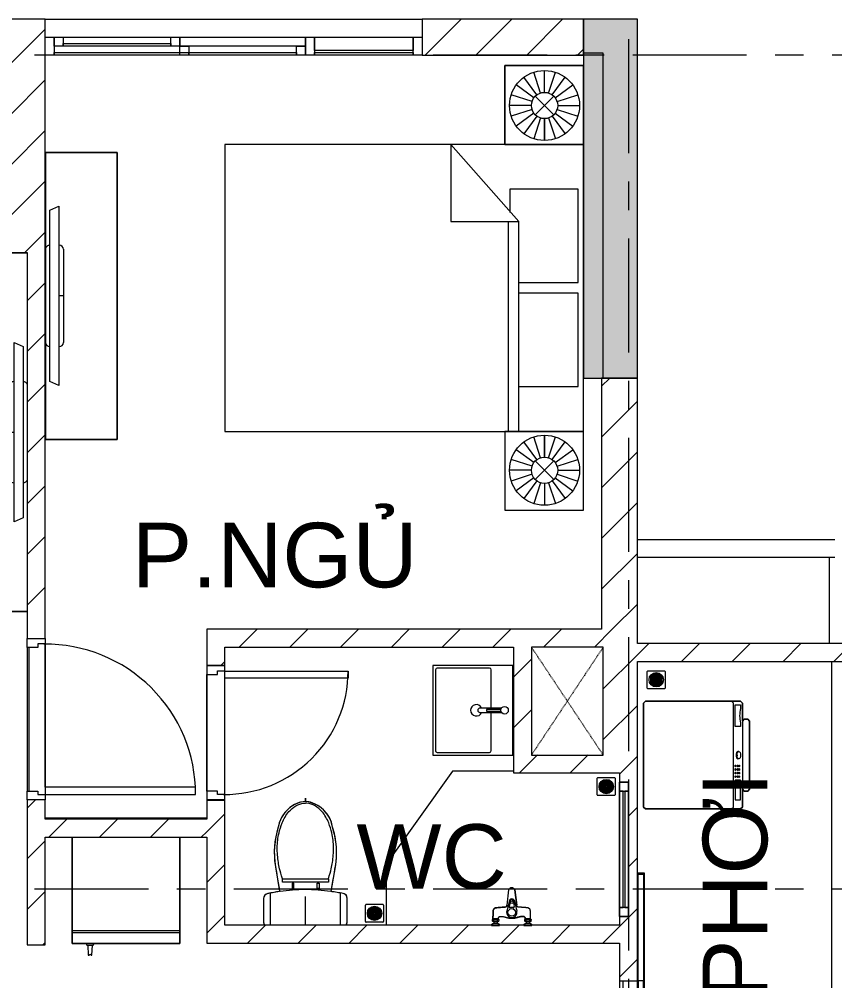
# Model space of a CAD drawing. Header units: millimetres. Extents: x -20144 to 117103, y -11426 to 48263.
# Drawn here: x 20056 to 24601, y 37240 to 42600 of the extents above; entities that cross this region are included whole.
import ezdxf

# ---------------------------------------------------------------- set-up
doc = ezdxf.new("R2010")
doc.units = ezdxf.units.MM
for name, pattern in [('Dash', [6.35, 3.175, -3.175]), ('Dash_2_', [6.35, 3.175, -3.175]), ('Grid Line', [22.225, 12.7, -3.175, 3.175, -3.175])]:
    doc.linetypes.add(name, pattern=pattern)
for name, color, linetype, lineweight in [('A-DETL-GENF', 31, 'Continuous', 5), ('A-DETL-GENF-HDLN', 161, 'Dash_2_', 5), ('CHU', 181, 'Continuous', 5), ('CUA', 31, 'Continuous', 9), ('HATCH-TUONG', 152, 'Continuous', 9), ('NET CAT', 3, 'Continuous', 5), ('NET-CAT', 3, 'Continuous', 9), ('NET-THAY', 2, 'Continuous', 15), ('THIET BI', 44, 'Continuous', 5), ('THIET-BI', 44, 'Continuous', 5), ('TRUC', 225, 'Continuous', 5)]:
    doc.layers.add(name, color=color, linetype=linetype, lineweight=lineweight)
doc.styles.add('Arial_4', font='arial.ttf', dxfattribs={"height": 360})
pattern_1 = [(45, (0, 0), (-141.42136, 141.42136), [])]

# ---------------------------------------------------------------- blocks, each defined once
blk = doc.blocks.new('ALC1807-ASCENT PLAZA-KET CAU 1_rvt-1-MẶT BẰNG TẦNG 5 ĐẾN TẦNG 22')
at = {"layer": 'NET CAT'}
blk.add_hatch(color=7, dxfattribs=at).paths.add_polyline_path([(23500.5, 40599.9), (23500.5, 42599.9), (23200.5, 42599.9), (23200.5, 40599.9)], flags=0)
at = {"layer": 'NET CAT', "color": 90, "lineweight": 13}
for p, q in [((23500.5, 42599.9), (23200.5, 42599.9)), ((23200.5, 42599.9), (23200.5, 40599.9)), ((23500.5, 40599.9), (23500.5, 42599.9)), ((23200.5, 40599.9), (23500.5, 40599.9))]:
    blk.add_line(p, q, dxfattribs=at)
blk = doc.blocks.new('X-GIUONG1 - X-GIUONG-5865-MẶT BẰNG TẦNG 5 ĐẾN TẦNG 22')
at = {"layer": 'THIET BI', "lineweight": 9}
for p, q in [((-800, 0), (-1239, 0)), ((-1239, 0), (-1239, -439)), ((-1239, 0), (-800, 0)), ((-1239, -439), (-1239, 0)), ((-1039.2, -147.8), (-1076.9, -31.8)), ((-1016.6, -144.2), (-1016.6, -22.2)), ((-993.9, -147.8), (-956.3, -31.8)), ((-800, -439), (-800, 0)), ((800, 0), (-800, 0)), ((-800, 0), (-800, -2000)), ((800, 0), (-800, 0)), ((-800, 0), (-800, -439)), ((-800, 0), (-800, -2000)), ((-550, -30), (-550, -410)), ((-30, -30), (-550, -30)), ((-30, -360), (-30, -30)), ((30, -30), (30, -360)), ((550, -30), (30, -30)), ((550, -360), (550, -30)), ((1239, 0), (800, 0)), ((800, 0), (800, -439)), ((800, -2000), (800, 0)), ((1239, 0), (800, 0)), ((800, 0), (800, -439)), ((800, -2000), (800, 0)), ((993.9, -147.8), (956.3, -31.8)), ((1016.6, -144.2), (1016.6, -22.2)), ((1039.2, -147.8), (1076.9, -31.8)), ((1239, -439), (1239, 0)), ((1239, -439), (1239, 0)), ((-1075.8, -174.4), (-1174.4, -102.7)), ((-1059.6, -158.2), (-1131.2, -59.5)), ((-973.5, -158.2), (-901.9, -59.5)), ((-957.4, -174.4), (-858.7, -102.7)), ((957.4, -174.4), (858.7, -102.7)), ((973.5, -158.2), (901.9, -59.5)), ((1059.6, -158.2), (1131.2, -59.5)), ((1075.8, -174.4), (1174.4, -102.7)), ((-1086.1, -194.8), (-1202.1, -157.1)), ((-947, -194.8), (-831, -157.1)), ((947, -194.8), (831, -157.1)), ((1086.1, -194.8), (1202.1, -157.1)), ((-1068.3, -269.1), (-964.8, -165.6)), ((-1068.3, -165.6), (-964.8, -269.1)), ((1068.3, -269.1), (964.8, -165.6)), ((1068.3, -165.6), (964.8, -269.1)), ((-1089.7, -217.4), (-1211.7, -217.4)), ((-1086.1, -240), (-1202.1, -277.7)), ((-1075.8, -260.4), (-1174.4, -332.1)), ((-957.4, -260.4), (-858.7, -332.1)), ((-947, -240), (-831, -277.7)), ((-943.4, -217.4), (-821.4, -217.4)), ((-821.4, -217.4), (-943.4, -217.4)), ((943.4, -217.4), (821.4, -217.4)), ((821.4, -217.4), (943.4, -217.4)), ((947, -240), (831, -277.7)), ((957.4, -260.4), (858.7, -332.1)), ((1075.8, -260.4), (1174.4, -332.1)), ((1086.1, -240), (1202.1, -277.7)), ((1089.7, -217.4), (1211.7, -217.4)), ((-1059.6, -276.6), (-1131.2, -375.2)), ((-1039.2, -287), (-1076.9, -402.9)), ((-1016.6, -290.5), (-1016.6, -412.5)), ((-993.9, -287), (-956.3, -402.9)), ((-973.5, -276.6), (-901.9, -375.2)), ((973.5, -276.6), (901.9, -375.2)), ((993.9, -287), (956.3, -402.9)), ((1016.6, -290.5), (1016.6, -412.5)), ((1039.2, -287), (1076.9, -402.9)), ((1059.6, -276.6), (1131.2, -375.2)), ((-370, -360), (-800, -740)), ((-370, -740), (-370, -360)), ((800, -360), (-370, -360)), ((-550, -410), (-420, -410)), ((-370, -420), (800, -420)), ((-1239, -439), (-800, -439)), ((-800, -439), (-1239, -439)), ((800, -439), (1239, -439)), ((800, -439), (1239, -439)), ((-800, -740), (-370, -740)), ((-800, -2000), (800, -2000)), ((-800, -2000), (800, -2000))]:
    blk.add_line(p, q, dxfattribs=at)
for centre, radius in [((-1016.6, -217.4), 195.1), ((1016.6, -217.4), 195.1), ((-1016.6, -217.4), 73.2), ((1016.6, -217.4), 73.2)]:
    blk.add_circle(centre, radius, dxfattribs=at)
blk = doc.blocks.new('X-LA1 - X-LA-195816-MẶT BẰNG TẦNG 5 ĐẾN TẦNG 22')
at = {"layer": 'THIET-BI', "lineweight": 9}
for p, q in [((250, -5), (-250, -5)), ((-250, -5), (-250, -450)), ((-250, -5), (-250, -450)), ((250, -5), (-250, -5)), ((250, -450), (250, -5)), ((250, -450), (250, -5)), ((-12.7, -66.5), (-12.7, -187.5)), ((-5.2, -70.1), (-5.2, -150)), ((5.2, -150), (5.2, -70.1)), ((12.3, -187.5), (12.3, -66.8)), ((-235, -134), (-235, -425)), ((-12.7, -124), (-225, -124)), ((-5.2, -150), (5.2, -150)), ((225, -124), (12.3, -124)), ((235, -425), (235, -134)), ((-250, -450), (250, -450)), ((-250, -450), (250, -450)), ((-225, -435), (225, -435))]:
    blk.add_line(p, q, dxfattribs=at)
blk.add_circle((0, -50), 20.8, dxfattribs=at)
for centre, radius, start, end in [((-225, -134), 10, 90, 180), ((225, -134), 10, 0, 90), ((0, -207.6), 32, 113.4242, 67.4481), ((-0.2, -187.5), 12.5, 180, 360), ((-225, -425), 10, 180, 270), ((225, -425), 10, 270, 0)]:
    blk.add_arc(centre, radius, start, end, dxfattribs=at)
blk = doc.blocks.new('X-SEN - X-SEN-5806-MẶT BẰNG TẦNG 5 ĐẾN TẦNG 22')
at = {"layer": 'THIET-BI', "lineweight": 9}
for p, q in [((-67.5, 0), (-112.5, 0)), ((-112.5, 0), (-112.5, -3.8)), ((-112.5, 0), (-67.5, 0)), ((-112.5, -3.8), (-112.5, 0)), ((-67.5, -3.8), (-67.5, 0)), ((-67.5, 0), (-67.5, -3.8)), ((112.5, 0), (67.5, 0)), ((67.5, 0), (67.5, -3.8)), ((67.5, 0), (67.5, -3.8)), ((112.5, 0), (67.5, 0)), ((112.5, -3.8), (112.5, 0)), ((112.5, -3.8), (112.5, 0)), ((-112.5, -3.8), (-99.9, -12.6)), ((-67.5, -3.8), (-112.5, -3.8)), ((-112.5, -3.8), (-99.9, -12.6)), ((-99.9, -25.3), (-107.2, -25.3)), ((-72.8, -25.3), (-107.2, -25.3)), ((-107.2, -34.3), (-105.1, -34.3)), ((-107.2, -34.3), (-72.8, -34.3)), ((-105.1, -34.3), (-105.1, -37.2)), ((-105.1, -34.3), (-105.1, -37.2)), ((-74.9, -34.3), (-105.1, -34.3)), ((-105.1, -37.2), (-74.9, -37.2)), ((-99.9, -12.6), (-99.9, -25.3)), ((-99.9, -12.6), (-80.1, -12.6)), ((-80.1, -12.6), (-99.9, -12.6)), ((-99.9, -12.6), (-99.9, -25.3)), ((-80.1, -12.6), (-67.5, -3.8)), ((-80.1, -12.6), (-67.5, -3.8)), ((-80.1, -25.3), (-80.1, -12.6)), ((-80.1, -25.3), (-80.1, -12.6)), ((-72.8, -25.3), (-80.1, -25.3)), ((-74.9, -37.2), (-74.9, -34.3)), ((-74.9, -34.3), (-72.8, -34.3)), ((-74.9, -37.2), (-74.9, -34.3)), ((67.5, -3.8), (80.1, -12.6)), ((112.5, -3.8), (67.5, -3.8)), ((67.5, -3.8), (80.1, -12.6)), ((80.1, -25.3), (72.8, -25.3)), ((107.2, -25.3), (72.8, -25.3)), ((72.8, -34.3), (74.9, -34.3)), ((72.8, -34.3), (107.2, -34.3)), ((74.9, -34.3), (74.9, -37.2)), ((74.9, -34.3), (74.9, -37.2)), ((105.1, -34.3), (74.9, -34.3)), ((74.9, -37.2), (105.1, -37.2)), ((80.1, -12.6), (80.1, -25.3)), ((99.9, -12.6), (80.1, -12.6)), ((80.1, -12.6), (99.9, -12.6)), ((99.9, -12.6), (80.1, -12.6)), ((80.1, -12.6), (80.1, -25.3)), ((99.9, -12.6), (112.5, -3.8)), ((99.9, -12.6), (112.5, -3.8)), ((99.9, -25.3), (99.9, -12.6)), ((99.9, -25.3), (99.9, -12.6)), ((107.2, -25.3), (99.9, -25.3)), ((105.1, -37.2), (105.1, -34.3)), ((105.1, -34.3), (107.2, -34.3)), ((105.1, -37.2), (105.1, -34.3)), ((-12.9, -141.7), (-27.6, -80.8)), ((-7.7, -139.6), (-13.8, -105.5)), ((7.7, -139.6), (13.8, -105.5)), ((12.9, -141.7), (27.6, -80.8)), ((-27.3, -113.1), (-17.5, -199.2)), ((-17.5, -199.2), (-27.3, -113.1)), ((17.5, -199.2), (27.3, -113.1)), ((17.5, -199.2), (27.3, -113.1))]:
    blk.add_line(p, q, dxfattribs=at)
for centre, radius in [((0, -73.2), 21.5), ((0, -130.1), 7.2)]:
    blk.add_circle(centre, radius, dxfattribs=at)
for centre, radius, start, end in [((-102.9, -29.8), 6.9, 148.0246, 211.9754), ((-102.9, -29.8), 6.9, 148.0246, 211.9754), ((-107.2, -27.1), 1.8, 90, 148.0246), ((-107.2, -27.1), 1.8, 90, 148.0246), ((-107.2, -32.5), 1.8, 211.9754, 270), ((-107.2, -32.5), 1.8, 211.9754, 270), ((-112.5, -29.8), 6.9, 319.2845, 40.7155), ((-94.4, -29.8), 6.9, 139.2845, 220.7155), ((-85.4, -29.8), 6.9, 319.2845, 40.7155), ((-67.5, -29.8), 6.9, 139.2845, 220.7155), ((-72.8, -27.1), 1.8, 31.9754, 90), ((-72.8, -27.1), 1.8, 31.9754, 90), ((-72.8, -32.5), 1.8, 270, 328.0246), ((-72.8, -32.5), 1.8, 270, 328.0246), ((-77.1, -29.8), 6.9, 328.0246, 31.9754), ((-77.1, -29.8), 6.9, 328.0246, 31.9754), ((-0.4, -73.2), 28.3, 89.2517, 195.6693), ((0.4, -73.2), 28.3, 344.3307, 90.7483), ((77.1, -29.8), 6.9, 148.0246, 211.9754), ((77.1, -29.8), 6.9, 148.0246, 211.9754), ((72.8, -27.1), 1.8, 90, 148.0246), ((72.8, -27.1), 1.8, 90, 148.0246), ((72.8, -32.5), 1.8, 211.9754, 270), ((72.8, -32.5), 1.8, 211.9754, 270), ((67.5, -29.8), 6.9, 319.2845, 40.7155), ((85.6, -29.8), 6.9, 139.2845, 220.7155), ((94.6, -29.8), 6.9, 319.2845, 40.7155), ((112.5, -29.8), 6.9, 139.2845, 220.7155), ((107.2, -27.1), 1.8, 31.9754, 90), ((107.2, -27.1), 1.8, 31.9754, 90), ((107.2, -32.5), 1.8, 270, 328.0246), ((107.2, -32.5), 1.8, 270, 328.0246), ((102.9, -29.8), 6.9, 328.0246, 31.9754), ((102.9, -29.8), 6.9, 328.0246, 31.9754), ((-9.4, -104.7), 4.5, 74.0703, 190.1556), ((-0.4, -73.2), 28.3, 254.0703, 270.7483), ((0.4, -73.2), 28.3, 269.2517, 285.9297), ((9.4, -104.7), 4.5, 349.8444, 105.9297), ((0, -134.7), 14.7, 208.4144, 331.5856), ((0, -136.6), 8.24, 201.1294, 338.8706), ((0, -191), 19.3, 205.0481, 334.9519), ((0, -191), 19.3, 205.0481, 334.9519)]:
    blk.add_arc(centre, radius, start, end, dxfattribs=at)
for points, knots in [([(-105.1, -37.2), (-105.1, -39.1), (-104.9, -42.9), (-104.7, -48.5), (-104.5, -54.2), (-104.2, -61.7), (-103.9, -68.4), (-103.8, -73.6), (-103.7, -75.5), (-103.7, -76.7), (-103.6, -77.6), (-103.6, -78.6), (-103.6, -79.8), (-103.6, -81), (-103.5, -81.8), (-103.5, -82.3), (-103.5, -82.6), (-103.4, -83), (-103.4, -83.5), (-103.3, -84.3), (-103.2, -85.5), (-103.1, -86.6), (-102.8, -87.6), (-102.6, -88.2), (-102.3, -88.9), (-101.9, -89.7), (-101.3, -90.8), (-100.6, -91.7), (-100, -92.5), (-99, -93.6), (-97.8, -94.7), (-96.2, -95.8), (-95, -96.6), (-93.7, -97.2), (-92.4, -97.7), (-91.2, -98.1), (-90.3, -98.4), (-89.6, -98.5), (-88.9, -98.7), (-88, -98.8), (-86.8, -99), (-85.6, -99.1), (-84.7, -99.1), (-84, -99.2), (-83.3, -99.3), (-82.3, -99.4), (-81.2, -99.5), (-79.7, -99.6), (-77.9, -99.8), (-75.5, -100), (-72.8, -100.2), (-70, -100.5), (-66.3, -100.8), (-61.6, -101.2), (-56, -101.5), (-51.7, -101.8), (-48.8, -101.9), (-47.3, -101.9), (-46.1, -101.9), (-45.1, -102), (-44.4, -102), (-43.6, -102), (-42.6, -102), (-41.4, -102), (-40.1, -102), (-39.3, -102.1), (-38.8, -102.1), (-38.5, -102.2), (-38.1, -102.2), (-37.6, -102.3), (-36.8, -102.4), (-35.6, -102.6), (-34.3, -103), (-33.2, -103.5), (-32.5, -104), (-31.7, -104.6), (-30.5, -105.7), (-29, -107.6), (-27.9, -110.1), (-27.4, -112), (-27.3, -113.1)], [0, 0, 0, 0, 0.041667, 0.083333, 0.125, 0.166667, 0.25, 0.270833, 0.28125, 0.291667, 0.296875, 0.302083, 0.3125, 0.322917, 0.328125, 0.330729, 0.333333, 0.335938, 0.338542, 0.34375, 0.354167, 0.364583, 0.369792, 0.375, 0.380208, 0.385417, 0.395833, 0.40625, 0.411458, 0.416667, 0.4375, 0.447917, 0.458333, 0.46875, 0.479167, 0.489583, 0.494792, 0.5, 0.505208, 0.510417, 0.520833, 0.53125, 0.536458, 0.541667, 0.546875, 0.552083, 0.5625, 0.572917, 0.583333, 0.604167, 0.625, 0.645833, 0.666667, 0.708333, 0.75, 0.791667, 0.802083, 0.8125, 0.822917, 0.828125, 0.833333, 0.838542, 0.84375, 0.854167, 0.864583, 0.869792, 0.872396, 0.875, 0.877604, 0.880208, 0.885417, 0.895833, 0.90625, 0.916667, 0.921875, 0.927083, 0.9375, 0.958333, 0.979167, 1, 1, 1, 1]), ([(-105.1, -37.2), (-104.5, -52.3), (-103.9, -68.7), (-103.3, -87.5), (-99.6, -93.9), (-92.4, -98.5), (-72.6, -100.1), (-54, -102.2), (-33.9, -102), (-28.7, -107.4), (-27.8, -111), (-27.3, -113.1)], [0, 0, 0, 0, 45.441328, 49.333631, 56.110562, 66.562664, 73.682324, 114.966912, 125.570438, 129.900151, 136.284558, 136.284558, 136.284558, 136.284558]), ([(0, -41), (-2, -40.9), (-5.6, -40.9), (-10.3, -41.2), (-14.4, -41.6), (-18, -42.2), (-21.2, -42.9), (-24.2, -43.7), (-27.1, -44.6), (-30, -45.4), (-32.9, -46.3), (-35.8, -47.2), (-38.8, -47.9), (-41.8, -48.6), (-45.1, -49.2), (-48.4, -49.8), (-51.8, -50.2), (-54.8, -50.5), (-56.9, -50.7), (-58.1, -50.8), (-59, -50.9), (-59.9, -51), (-60.8, -51), (-61.7, -51), (-62.4, -51), (-63, -51), (-63.6, -51), (-64.4, -50.9), (-65.1, -50.8), (-65.7, -50.7), (-66.1, -50.6), (-66.5, -50.5), (-67.1, -50.4), (-68.1, -50.1), (-69.1, -49.6), (-70.1, -49), (-71.1, -48.3), (-72, -47.4), (-72.8, -46.6), (-73.3, -45.8), (-73.8, -45.1), (-74.1, -44.3), (-74.4, -43.5), (-74.6, -42.6), (-74.7, -41.9), (-74.8, -41.3), (-74.8, -40.9), (-74.9, -40.4), (-74.9, -39.8), (-74.9, -38.8), (-74.9, -37.9), (-74.9, -37.2)], [0, 0, 0, 0, 0.041667, 0.083333, 0.125, 0.166667, 0.208333, 0.25, 0.291667, 0.333333, 0.375, 0.416667, 0.458333, 0.5, 0.541667, 0.583333, 0.625, 0.666667, 0.6875, 0.697917, 0.708333, 0.71875, 0.729167, 0.739583, 0.75, 0.755208, 0.760417, 0.770833, 0.78125, 0.786458, 0.791667, 0.796875, 0.802083, 0.8125, 0.833333, 0.84375, 0.854167, 0.875, 0.885417, 0.895833, 0.90625, 0.916667, 0.927083, 0.9375, 0.947917, 0.953125, 0.958333, 0.963542, 0.96875, 0.979167, 1, 1, 1, 1]), ([(-74.9, -37.2), (-74.9, -39.9), (-75, -44.9), (-67.9, -51.6), (-55.3, -50.7), (-39.4, -48.7), (-24.4, -43.4), (-11.8, -40.7), (0, -41)], [0, 0, 0, 0, 8.475038, 15.961674, 29.255673, 47.963091, 70.422589, 93.837243, 93.837243, 93.837243, 93.837243]), ([(74.9, -37.2), (74.9, -37.9), (74.9, -38.8), (74.9, -39.8), (74.9, -40.4), (74.8, -40.9), (74.8, -41.3), (74.7, -41.9), (74.6, -42.6), (74.4, -43.3), (74.3, -43.9), (74.1, -44.4), (73.8, -45.1), (73.3, -45.8), (72.8, -46.6), (72, -47.4), (71.1, -48.3), (70.1, -49), (69.1, -49.6), (68.1, -50.1), (67.1, -50.4), (66.5, -50.5), (66.1, -50.6), (65.7, -50.7), (65.1, -50.8), (64.4, -50.9), (63.5, -51), (62.7, -51), (62.1, -51), (61.5, -51), (60.8, -51), (59.9, -51), (59, -50.9), (58.1, -50.8), (56.9, -50.7), (54.8, -50.5), (51.8, -50.2), (47.2, -49.6), (41.8, -48.7), (36.8, -47.4), (32.9, -46.3), (30, -45.4), (27.1, -44.6), (24.2, -43.7), (21.2, -42.9), (18, -42.2), (14.4, -41.6), (10.3, -41.2), (5.6, -40.9), (2, -40.9), (0, -41)], [0, 0, 0, 0, 0.020833, 0.03125, 0.036458, 0.041667, 0.046875, 0.052083, 0.0625, 0.072917, 0.078125, 0.083333, 0.09375, 0.104167, 0.114583, 0.125, 0.145833, 0.15625, 0.166667, 0.1875, 0.197917, 0.203125, 0.208333, 0.213542, 0.21875, 0.229167, 0.239583, 0.25, 0.255208, 0.260417, 0.270833, 0.28125, 0.291667, 0.302083, 0.3125, 0.333333, 0.375, 0.416667, 0.5, 0.583333, 0.625, 0.666667, 0.708333, 0.75, 0.791667, 0.833333, 0.875, 0.916667, 0.958333, 1, 1, 1, 1]), ([(74.9, -37.2), (74.9, -39.9), (75, -44.9), (67.9, -51.6), (55.3, -50.7), (39.4, -48.7), (24.4, -43.4), (11.8, -40.7), (0, -41)], [0, 0, 0, 0, 8.475038, 15.961674, 29.255673, 47.963091, 70.422589, 93.837243, 93.837243, 93.837243, 93.837243]), ([(27.3, -113.1), (27.4, -112), (27.9, -110.1), (29, -107.6), (30.5, -105.7), (31.7, -104.6), (32.5, -104), (33.2, -103.5), (34.3, -103), (35.6, -102.6), (36.8, -102.4), (37.6, -102.3), (38.1, -102.2), (38.5, -102.2), (38.8, -102.1), (39.3, -102.1), (40.1, -102), (41.4, -102), (42.6, -102), (43.6, -102), (44.4, -102), (45.1, -102), (46.1, -101.9), (47.3, -101.9), (48.8, -101.9), (51.7, -101.8), (57.9, -101.4), (65.3, -100.9), (72.8, -100.2), (76.9, -99.8), (79.7, -99.6), (81.2, -99.5), (82.3, -99.4), (83.3, -99.3), (84, -99.2), (84.7, -99.1), (85.6, -99.1), (86.8, -99), (88, -98.8), (88.9, -98.7), (89.6, -98.5), (90.3, -98.4), (91.2, -98.1), (92.4, -97.7), (93.7, -97.2), (95, -96.6), (96.2, -95.8), (97.8, -94.7), (99.2, -93.4), (100.4, -91.9), (101.3, -90.8), (101.9, -89.7), (102.3, -88.9), (102.6, -88.2), (102.8, -87.6), (103.1, -86.6), (103.2, -85.5), (103.3, -84.3), (103.4, -83.5), (103.4, -83), (103.5, -82.6), (103.5, -82.3), (103.5, -81.8), (103.6, -81), (103.6, -79.8), (103.6, -78.6), (103.6, -77.6), (103.7, -76.7), (103.7, -75.5), (103.8, -73.6), (103.9, -70.3), (104.1, -65.5), (104.5, -54.2), (104.8, -44.8), (105.1, -37.2)], [0, 0, 0, 0, 0.020833, 0.041667, 0.0625, 0.072917, 0.078125, 0.083333, 0.09375, 0.104167, 0.114583, 0.119792, 0.122396, 0.125, 0.127604, 0.130208, 0.135417, 0.145833, 0.15625, 0.161458, 0.166667, 0.171875, 0.177083, 0.1875, 0.197917, 0.208333, 0.25, 0.333333, 0.375, 0.416667, 0.427083, 0.4375, 0.447917, 0.453125, 0.458333, 0.463542, 0.46875, 0.479167, 0.489583, 0.494792, 0.5, 0.505208, 0.510417, 0.520833, 0.53125, 0.541667, 0.552083, 0.5625, 0.583333, 0.59375, 0.604167, 0.614583, 0.619792, 0.625, 0.630208, 0.635417, 0.645833, 0.65625, 0.661458, 0.664062, 0.666667, 0.669271, 0.671875, 0.677083, 0.6875, 0.697917, 0.703125, 0.708333, 0.71875, 0.729167, 0.75, 0.791667, 0.833333, 1, 1, 1, 1]), ([(105.1, -37.2), (104.5, -52.3), (103.9, -68.7), (103.3, -87.5), (99.6, -93.9), (92.4, -98.5), (72.6, -100.1), (54, -102.2), (33.9, -102), (28.7, -107.4), (27.8, -111), (27.3, -113.1)], [0, 0, 0, 0, 45.441328, 49.333631, 56.110562, 66.562664, 73.682324, 114.966912, 125.570438, 129.900151, 136.284558, 136.284558, 136.284558, 136.284558])]:
    blk.add_open_spline(points, degree=3, knots=knots, dxfattribs=at)
blk = doc.blocks.new('X-PHEU - X-PHEU-5809-MẶT BẰNG TẦNG 5 ĐẾN TẦNG 22')
at = {"layer": 'THIET-BI', "lineweight": 9}
for p, q in [((25, 29), (25, 121)), ((29, 125), (121, 125)), ((62.5, 108.8), (62.5, 41.2)), ((67.5, 39.8), (67.5, 110.2)), ((72.5, 110.9), (72.5, 78.1)), ((77.5, 78.1), (77.5, 110.9)), ((82.5, 110.2), (82.5, 39.8)), ((87.5, 41.2), (87.5, 108.8)), ((125, 121), (125, 29)), ((42.5, 90.5), (42.5, 59.5)), ((47.5, 51.8), (47.5, 98.2)), ((52.5, 103.1), (52.5, 46.9)), ((57.5, 43.5), (57.5, 106.5)), ((72.5, 71.9), (72.5, 39.1)), ((77.5, 39.1), (77.5, 71.9)), ((92.5, 106.5), (92.5, 43.5)), ((97.5, 46.9), (97.5, 103.1)), ((102.5, 98.2), (102.5, 51.8)), ((107.5, 59.5), (107.5, 90.5)), ((121, 25), (29, 25))]:
    blk.add_line(p, q, dxfattribs=at)
blk.add_circle((75, 75), 40, dxfattribs=at)
for centre, radius, start, end in [((29, 121), 4, 90, 180), ((75, 75), 36, 102.0247, 110.3175), ((75, 75), 36, 90, 93.9821), ((75, 75), 36, 86.0179, 90), ((75, 75), 36, 69.6825, 77.9753), ((121, 121), 4, 0, 90), ((75, 75), 36, 139.8082, 154.5256), ((75, 75), 36, 205.4744, 220.1918), ((75, 75), 36, 119.0853, 128.6822), ((75, 75), 4, 128.6822, 231.3178), ((75, 75), 4, 308.6822, 51.3178), ((75, 75), 36, 51.3178, 60.9147), ((75, 75), 36, 25.4744, 40.1918), ((75, 75), 36, 319.8082, 334.5256), ((29, 29), 4, 180, 270), ((75, 75), 36, 231.3178, 240.9147), ((75, 75), 36, 249.6825, 257.9753), ((75, 75), 36, 266.0179, 270), ((75, 75), 36, 270, 273.9821), ((75, 75), 36, 282.0247, 290.3175), ((75, 75), 36, 299.0853, 308.6822), ((121, 29), 4, 270, 360)]:
    blk.add_arc(centre, radius, start, end, dxfattribs=at)
blk = doc.blocks.new('X-TV1 - X-TV-195820-MẶT BẰNG TẦNG 5 ĐẾN TẦNG 22')
at = {"layer": 'THIET BI', "lineweight": 9}
for p, q in [((2000, 400), (0, 400)), ((0, 400), (0, 1.4)), ((0, 400), (2000, 400)), ((0, 1.4), (0, 400)), ((2000, 1.3), (2000, 400)), ((2000, 400), (2000, 1.3)), ((500, 75), (1500, 75)), ((522.5, 25), (500, 75)), ((740, 100), (1260, 100)), ((1000, 100), (1000, 75)), ((1500, 75), (1477.5, 25)), ((1477.5, 25), (522.5, 25))]:
    blk.add_line(p, q, dxfattribs=at)
for centre, start_param, end_param in [((740, 75), 0, 1.570796), ((1260, 75), 4.712389, 6.283185), ((740, 25), 1.570796, 2.992895), ((1260, 25), 3.290291, 4.712389)]:
    blk.add_ellipse(centre, major_axis=(0, 25), ratio=0.9, start_param=start_param, end_param=end_param, dxfattribs=at)
blk = doc.blocks.new('X-MAY GIAT - X-MAY GIAT-V6-MẶT BẰNG TẦNG 5 ĐẾN TẦNG 22')
at = {"layer": 'THIET BI', "lineweight": 9}
for p, q in [((-290, 0), (-300, -10)), ((-300, -10), (-290, 0)), ((290, 0), (-290, 0)), ((-290, 0), (290, 0)), ((300, -10), (290, 0)), ((290, 0), (300, -10)), ((-300, -10), (-300, -540)), ((-300, -540), (-300, -10)), ((300, -540), (300, -10)), ((300, -10), (300, -540)), ((-300, -490), (-290, -500)), ((-290, -500), (290, -500)), ((-250, -510), (-250, -540)), ((-140, -510), (-250, -510)), ((-140, -540), (-140, -510)), ((-20, -530), (-20, -525)), ((0, -520), (0, -525)), ((20, -530), (20, -525)), ((160, -510), (280, -510)), ((160, -540), (160, -510)), ((280, -510), (280, -540)), ((290, -500), (300, -490)), ((-300, -540), (-290, -550)), ((-290, -550), (-300, -540)), ((-290, -550), (-190, -550)), ((-190, -550), (-290, -550)), ((-250, -540), (-140, -540)), ((-190, -550), (-200, -560)), ((-200, -560), (-190, -550)), ((-200, -560), (-200, -580)), ((-200, -580), (-200, -560)), ((-200, -580), (-190, -590)), ((-190, -590), (-200, -580)), ((190, -550), (-190, -550)), ((180, -540), (160, -540)), ((200, -560), (190, -550)), ((190, -550), (290, -550)), ((190, -550), (200, -560)), ((290, -550), (190, -550)), ((190, -590), (200, -580)), ((200, -580), (190, -590)), ((200, -580), (200, -560)), ((200, -560), (200, -580)), ((280, -540), (260, -540)), ((290, -550), (300, -540)), ((300, -540), (290, -550)), ((-190, -590), (190, -590)), ((190, -590), (-190, -590))]:
    blk.add_line(p, q, dxfattribs=at)
blk.add_arc((220, -697.5), 162.5, 75.75, 104.25, dxfattribs=at)
for centre, major_axis in [((-120, -512.5), (5, 0)), ((-120, -522.5), (5, 0)), ((-120, -532.5), (5, 0)), ((-100, -512.5), (5, 0)), ((-100, -522.5), (5, 0)), ((-100, -532.5), (5, 0)), ((-80, -512.5), (5, 0)), ((-80, -522.5), (5, 0)), ((-80, -532.5), (5, 0)), ((-60, -512.5), (-5, 0)), ((-60, -522.5), (-5, 0)), ((-60, -532.5), (-5, 0)), ((0, -530), (-20, 0))]:
    blk.add_ellipse(centre, major_axis=major_axis, ratio=0.5, dxfattribs=at)
blk.add_ellipse((0, -525), major_axis=(-20, 0), ratio=0.5, start_param=3.141593, end_param=6.283185, dxfattribs=at)
blk = doc.blocks.new('X-TU LANH - X-TU LANH-V27-MẶT BẰNG TẦNG 5 ĐẾN TẦNG 22')
at = {"layer": 'THIET BI', "lineweight": 9}
for p, q in [((-300, -7.7), (-300, -600)), ((-300, -600), (-300, -7.7)), ((300, -600), (300, -7.7)), ((300, -7.7), (300, -600)), ((300, -530), (-300, -530)), ((300, -540), (-300, -540)), ((-300, -600), (300, -600)), ((300, -600), (-300, -600)), ((-222.5, -600), (-217.5, -610)), ((-217.5, -610), (-182.5, -610)), ((-212.5, -610), (-210.5, -665)), ((-189.5, -665), (-187.5, -610)), ((-182.5, -610), (-177.5, -600)), ((-210.5, -665), (-205.2, -665)), ((-194.8, -665), (-189.5, -665))]:
    blk.add_line(p, q, dxfattribs=at)
blk.add_arc((-200, -667.2), 5.66, 22.4018, 157.5982, dxfattribs=at)
blk = doc.blocks.new('X-TV1 - X-TV 4-195812-MẶT BẰNG TẦNG 5 ĐẾN TẦNG 22')
at = {"layer": 'THIET BI', "lineweight": 9}
for p, q in [((1600, 400), (0, 400)), ((0, 400), (0, 0)), ((0, 400), (1600, 400)), ((0, 0), (0, 400)), ((1600, 0), (1600, 400)), ((1600, 400), (1600, 0)), ((300, 75), (1300, 75)), ((322.5, 25), (300, 75)), ((540, 100), (1060, 100)), ((800, 100), (800, 75)), ((1300, 75), (1277.5, 25)), ((1277.5, 25), (322.5, 25)), ((0, 0), (1600, 0)), ((1060, 0), (540, 0))]:
    blk.add_line(p, q, dxfattribs=at)
for centre, start_param, end_param in [((540, 75), 0, 1.570796), ((1060, 75), 4.712389, 6.283185), ((540, 25), 1.570796, 3.141593), ((1060, 25), 3.141593, 4.712389)]:
    blk.add_ellipse(centre, major_axis=(0, 25), ratio=0.9, start_param=start_param, end_param=end_param, dxfattribs=at)
blk = doc.blocks.new('X-XI - X-XI-V28-MẶT BẰNG TẦNG 5 ĐẾN TẦNG 22')
at = {"layer": 'THIET-BI', "lineweight": 9}
for p, q in [((-230.6, -16.8), (-233.2, -33.2)), ((-233.2, -29), (-233.2, -157.9)), ((-233.2, -29), (-233.2, -157.9)), ((-233.2, -33.2), (-233.2, -45)), ((-233.2, -45), (-233.2, -157.9)), ((-227.9, -12.2), (-230.6, -16.8)), ((-194.6, -10), (-194.6, -185.7)), ((0, -10), (0, -169.7)), ((194.6, -10), (194.6, -186.1)), ((231.6, -19.3), (227.7, -12)), ((233.2, -29), (231.6, -19.3)), ((233.2, -157.9), (233.2, -29)), ((233.2, -157.9), (233.2, -29)), ((233.2, -157.9), (233.2, -29)), ((-233.2, -157.9), (-232.9, -162.1)), ((231.9, -166.7), (233.2, -157.9)), ((-232.9, -162.1), (-231, -169.1)), ((-231, -169.1), (-228, -174.5)), ((-228, -174.5), (-224.2, -178.9)), ((-224.2, -178.9), (-216.9, -183.9)), ((-216.9, -183.9), (-209.4, -186.4)), ((-209.4, -186.4), (-202.4, -187.7)), ((-202.4, -187.7), (-192, -189.7)), ((-192, -189.7), (-184.2, -191.1)), ((-184.2, -191.1), (-168, -193.8)), ((-168, -193.8), (-149.9, -196.6)), ((-143.8, -197.5), (-166.7, -335.2)), ((-143.8, -197.5), (-166.7, -335.2)), ((-149.9, -196.6), (-143.8, -197.5)), ((-143.8, -197.5), (-147.8, -221.1)), ((-76.6, -213.5), (-66.1, -213.5)), ((-76.6, -245), (-76.6, -213.5)), ((-66.1, -213.5), (-66.1, -245)), ((64, -213.5), (64, -245)), ((74.4, -213.5), (64, -213.5)), ((74.4, -245), (74.4, -213.5)), ((143.8, -197.5), (212.9, -185.5)), ((166.7, -335.2), (143.8, -197.5)), ((166.7, -335.2), (143.8, -197.5)), ((146.9, -216.1), (143.8, -197.5)), ((212.9, -185.5), (220.8, -181.7)), ((220.8, -181.7), (226.5, -176.5)), ((226.5, -176.5), (231.9, -166.7)), ((-155.3, -266.3), (-157.7, -280.9)), ((-147.8, -221.1), (-155.3, -266.3)), ((-127.7, -249.9), (127.7, -249.9)), ((-127.7, -267.8), (-127.7, -249.9)), ((-8.6, -267.8), (-127.7, -267.8)), ((-66.1, -245), (-76.6, -245)), ((127.7, -267.8), (-8.6, -267.8)), ((64, -245), (74.4, -245)), ((127.7, -249.9), (127.7, -267.8)), ((151.8, -245.3), (146.9, -216.1)), ((157.2, -277.8), (151.8, -245.3)), ((-161.5, -303.8), (-164.6, -322)), ((-157.7, -280.9), (-161.5, -303.8)), ((161.7, -304.9), (157.2, -277.8)), ((166.7, -335.2), (161.7, -304.9)), ((-171, -365.1), (-172.5, -383)), ((-168.9, -349), (-171, -365.1)), ((-164.6, -322), (-168.9, -349)), ((171.6, -371), (166.7, -335.2)), ((173.2, -395.8), (171.6, -371)), ((-172.5, -383), (-173.5, -402.2)), ((-173.5, -402.2), (-173.1, -436.1)), ((172.5, -446.5), (173.5, -426.5)), ((173.5, -426.5), (173.2, -395.8)), ((-173.1, -436.1), (-172.5, -446.5)), ((-172.5, -446.5), (-169.6, -474.8)), ((-169.6, -474.8), (-166.5, -495.3)), ((165.2, -502.3), (172.5, -446.5)), ((-166.5, -495.3), (-161.1, -520.9)), ((-161.1, -520.9), (-151.4, -555.9)), ((155.1, -543.7), (161.7, -518.5)), ((161.7, -518.5), (165.2, -502.3)), ((-151.4, -555.9), (-143.5, -587)), ((-143.5, -587), (-131.8, -612.8)), ((131.6, -613.2), (145.5, -581)), ((145.5, -581), (151.4, -555.9)), ((151.4, -555.9), (155.1, -543.7)), ((-131.8, -612.8), (-121.7, -628.9)), ((-121.7, -628.9), (-100.2, -653.8)), ((100.2, -653.8), (114.1, -638.9)), ((114.1, -638.9), (131.6, -613.2)), ((-100.2, -653.8), (-87.5, -664.8)), ((-87.5, -664.8), (-69.9, -676.9)), ((-69.9, -676.9), (-49.6, -687.2)), ((-49.6, -687.2), (-19.9, -696.9)), ((0, -700.2), (34.6, -692.9)), ((34.6, -692.9), (60.8, -681.9)), ((60.8, -681.9), (86, -665.9)), ((86, -665.9), (100.2, -653.8)), ((-19.9, -696.9), (0, -700.2)), ((0, -700.2), (0, -702.7)), ((0, -712.5), (0, -700.2)), ((0, -700.3), (0, -710.2)), ((0, -702.7), (0, -715.9)), ((0, -710.2), (0, -716.9)), ((0, -717.2), (0, -712.5)), ((0, -716.9), (0, -717.2))]:
    blk.add_line(p, q, dxfattribs=at)
for centre, radius, start, end in [((-204.3, -29), 29, 138.3245, 180), ((-204.3, -29), 29, 138.7835, 180), ((204.3, -29), 29, 0, 41.6755), ((204.3, -29), 29, 360, 41.2165), ((-204.3, -157.9), 29, 180, 259.8599), ((-204.3, -157.9), 29, 180, 259.8599), ((204.3, -157.9), 29, 280.1401, 360), ((204.3, -157.9), 29, 280.1401, 0), ((18.1, 960), 1168.8, 258.7762, 262.0348), ((18.1, 960), 1168.8, 258.7762, 262.0348), ((18.1, 960), 1168.8, 262.1447, 269.1633), ((-16, 957.7), 1166.4, 270.8375, 277.7683), ((-18.1, 960), 1168.8, 277.9652, 281.2238), ((-18.1, 960), 1168.8, 277.9652, 281.2238), ((287.1, -414.4), 460.7, 170.0941, 197.8856), ((287.1, -414.4), 460.7, 170.0941, 197.8856), ((-287.1, -414.4), 460.7, 342.1144, 9.9059), ((-287.1, -414.4), 460.7, 342.1144, 9.9059), ((18.2, -529.6), 171.6, 188.8267, 263.9098), ((18.2, -529.6), 171.6, 188.8267, 263.9098), ((-18.2, -529.6), 171.6, 276.0902, 351.1733), ((-18.2, -529.6), 171.6, 276.0902, 351.1733)]:
    blk.add_arc(centre, radius, start, end, dxfattribs=at)
for points in [[(-127.7, -267.8), (-143.4, -315.6), (-152.2, -364.8), (-160.3, -442.2), (-151, -516.8), (-129.6, -585.3), (-93.5, -652), (-37.5, -689.3), (-2.9, -689.4), (0, -689.4)], [(127.7, -267.8), (143.4, -315.6), (152.2, -364.8), (160.3, -442.2), (151, -516.8), (129.6, -585.3), (93.5, -652), (37.5, -689.3), (2.9, -689.4), (0, -689.4)]]:
    blk.add_open_spline(points, degree=3, knots=[12.724379, 12.724379, 12.724379, 12.724379, 75.096459, 151.912755, 228.70098, 282.501534, 351.034079, 439.49288, 447.51098, 447.51098, 447.51098, 447.51098], dxfattribs=at)
blk = doc.blocks.new('CUA PHONG NGU - Type 1-60226-MẶT BẰNG TẦNG 5 ĐẾN TẦNG 22')
at = {"layer": 'CUA'}
for p, q in [((-348.5, -52.3), (-348.5, 47.7)), ((-348.5, 47.7), (-298.5, 47.7)), ((-298.5, 47.7), (-298.5, -11.3)), ((501.5, 47.7), (551.5, 47.7)), ((501.5, -11.3), (501.5, 47.7)), ((551.5, 47.7), (551.5, -52.3)), ((-318.5, -52.3), (-348.5, -52.3)), ((-318.5, -11.3), (-318.5, -52.3)), ((-298.5, -11.3), (-318.5, -11.3)), ((-277.5, -52.3), (-317.5, -52.3)), ((-317.5, -52.3), (-317.5, -890.3)), ((-277.5, -890.3), (-277.5, -52.3)), ((521.5, -11.3), (501.5, -11.3)), ((521.5, -52.3), (521.5, -11.3)), ((551.5, -52.3), (521.5, -52.3)), ((-317.5, -890.3), (-277.5, -890.3))]:
    blk.add_line(p, q, dxfattribs=at)
blk.add_arc((-317.5, -52.3), 838, 270, 0.5, dxfattribs=at)
blk = doc.blocks.new('X-PHONG NGU 2 - X-PHONG NGU 2_Recovery_-201132-MẶT BẰNG TẦNG 5 ĐẾN TẦNG 22')
at = {"layer": 'CUA'}
for p, q in [((-1050, 100), (-1000, 100)), ((-1050, 0), (-1050, 100)), ((-1000, 100), (-450, 100)), ((-1000, 85), (-1000, 100)), ((-1000, 100), (-1000, 0)), ((-450, 85), (-1000, 85)), ((-1000, 75), (-450, 75)), ((-1000, 0), (-1000, 75)), ((-450, 100), (-450, 85)), ((-450, 100), (-400, 100)), ((-450, 0), (-450, 100)), ((-450, 75), (-450, 0)), ((-400, 100), (-350, 100)), ((-400, 50), (-400, 100)), ((-400, 100), (-400, 0)), ((-350, 100), (250, 100)), ((-350, 85), (-350, 100)), ((-350, 100), (-350, 50)), ((250, 85), (-350, 85)), ((250, 100), (1000, 100)), ((250, 85), (250, 100)), ((250, 100), (250, 85)), ((250, 100), (300, 100)), ((250, 50), (250, 100)), ((1000, 85), (250, 85)), ((300, 100), (300, 50)), ((1000, 100), (1000, 85)), ((1000, 100), (1050, 100)), ((1000, 0), (1000, 100)), ((1050, 100), (1050, 0)), ((-1000, 0), (-1050, 0)), ((-450, 0), (-1000, 0)), ((-400, 0), (-450, 0)), ((-400, 50), (300, 50)), ((-400, 0), (-400, 50)), ((-350, 50), (-400, 50)), ((300, 0), (-400, 0)), ((300, 50), (250, 50)), ((300, 50), (300, 0)), ((300, 50), (350, 50)), ((300, 0), (300, 50)), ((350, 0), (300, 0)), ((350, 50), (950, 50)), ((350, 35), (350, 50)), ((350, 50), (350, 0)), ((950, 35), (350, 35)), ((950, 0), (350, 0)), ((950, 50), (950, 35)), ((950, 50), (1000, 50)), ((950, 0), (950, 50)), ((1000, 0), (950, 0)), ((1000, 50), (1000, 0)), ((1050, 0), (1000, 0))]:
    blk.add_line(p, q, dxfattribs=at)
blk = doc.blocks.new('X-PHONG WC1 - X-PHONG WC-201134-MẶT BẰNG TẦNG 5 ĐẾN TẦNG 22')
at = {"layer": 'CUA'}
for p, q in [((-325, 50), (-375, 50)), ((-375, 50), (-375, 0)), ((-375, 50), (375, 50)), ((-375, 0), (-375, 50)), ((-375, 0), (-325, 0)), ((375, 0), (-375, 0)), ((325, 50), (-325, 50)), ((-325, 50), (-325, 30)), ((-325, 0), (-325, 50)), ((-325, 30), (325, 30)), ((325, 20), (-325, 20)), ((-325, 20), (-325, 0)), ((-325, 0), (325, 0)), ((325, 30), (325, 50)), ((375, 50), (325, 50)), ((325, 50), (325, 0)), ((325, 0), (325, 20)), ((375, 0), (375, 50)), ((375, 50), (375, 0)), ((325, 0), (375, 0))]:
    blk.add_line(p, q, dxfattribs=at)
blk = doc.blocks.new('CUA WC - Type 1-60205-MẶT BẰNG TẦNG 5 ĐẾN TẦNG 22')
at = {"layer": 'CUA'}
for p, q in [((-242.5, 740.3), (-202.5, 740.3)), ((-242.5, 52.3), (-242.5, 740.3)), ((-202.5, 740.3), (-202.5, 52.3)), ((-243.5, 52.3), (-273.5, 52.3)), ((-273.5, 52.3), (-273.5, -47.7)), ((-243.5, 11.3), (-243.5, 52.3)), ((-223.5, 11.3), (-243.5, 11.3)), ((-202.5, 52.3), (-242.5, 52.3)), ((-223.5, -47.7), (-223.5, 11.3)), ((446.5, 11.3), (426.5, 11.3)), ((426.5, 11.3), (426.5, -47.7)), ((476.5, 52.3), (446.5, 52.3)), ((446.5, 52.3), (446.5, 11.3)), ((476.5, -47.7), (476.5, 52.3)), ((-273.5, -47.7), (-223.5, -47.7)), ((426.5, -47.7), (476.5, -47.7))]:
    blk.add_line(p, q, dxfattribs=at)
blk.add_arc((-242.5, 52.3), 688, 359.5, 90, dxfattribs=at)
blk = doc.blocks.new('CUA SAN PHOI LUA - CUA SAN PHOI LUA-V34-MẶT BẰNG TẦNG 5 ĐẾN TẦNG 22')
at = {"layer": 'CUA'}
for p, q in [((-360, -50), (-400, -50)), ((-400, -50), (-400, -90)), ((-360, -55), (-360, -50)), ((960, -50), (960, -55)), ((1000, -50), (960, -50)), ((1000, -90), (1000, -50)), ((-400, -90), (-360, -90)), ((-395, -85), (-395, -55)), ((-395, -55), (-360, -55)), ((-360, -85), (-395, -85)), ((-260, -55), (-360, -55)), ((-360, -55), (-360, -85)), ((-360, -85), (-260, -85)), ((-360, -90), (-360, -85)), ((-360, -90), (960, -90)), ((-260, -85), (-260, -55)), ((-260, -55), (300, -55)), ((300, -65), (-260, -65)), ((-260, -65), (-260, -75)), ((-260, -75), (300, -75)), ((300, -85), (-260, -85)), ((400, -55), (300, -55)), ((300, -55), (300, -85)), ((300, -75), (300, -65)), ((300, -85), (400, -85)), ((400, -85), (400, -55)), ((400, -55), (960, -55)), ((960, -85), (400, -85)), ((960, -55), (995, -55)), ((995, -85), (960, -85)), ((960, -85), (960, -90)), ((960, -90), (1000, -90)), ((995, -55), (995, -85))]:
    blk.add_line(p, q, dxfattribs=at)
blk = doc.blocks.new('Family1 - Family1-190246-MẶT BẰNG TẦNG 5 ĐẾN TẦNG 22')
at = {"layer": 'A-DETL-GENF', "lineweight": 9}
for p, q in [((400, 0), (0, 0)), ((0, 0), (0, -602.3)), ((400, -602.3), (400, 0)), ((0, -602.3), (400, -602.3))]:
    blk.add_line(p, q, dxfattribs=at)
at = {"layer": 'A-DETL-GENF-HDLN', "linetype": 'Dash', "lineweight": 9}
for p, q in [((0, 0), (400, -601.5)), ((0, -602.3), (400, -0.8))]:
    blk.add_line(p, q, dxfattribs=at)

msp = doc.modelspace()

# ---------------------------------------------------------------- hatches: boundary and pattern name
at = {"layer": 'HATCH-TUONG'}
h = msp.add_hatch(dxfattribs=at)
h.set_pattern_fill('FP_2', color=256, style=0, pattern_type=2)
h.set_pattern_definition(pattern_1)
h.paths.add_polyline_path([(20200.5, 41499.9), (20200.5, 42599.9), (20000.5, 42599.9), (20000.5, 41499.9)], flags=0)
h = msp.add_hatch(dxfattribs=at)
h.set_pattern_fill('FP_2', color=256, style=0, pattern_type=2)
h.set_pattern_definition(pattern_1)
h.paths.add_polyline_path([(23200.5, 42399.9), (23200.5, 42599.9), (22300.5, 42599.9), (22300.5, 42399.9)], flags=0)
h = msp.add_hatch(dxfattribs=at)
h.set_pattern_fill('FP_2', color=256, style=0, pattern_type=2)
h.set_pattern_definition(pattern_1)
h.paths.add_polyline_path([(20200.5, 41299.9), (20200.5, 41499.9), (19650.5, 41499.9), (19650.5, 41299.9), (20100.5, 41299.9)], flags=0)
h.paths.add_polyline_path([(17400.5, 41299.9), (17450.5, 41299.9), (17450.5, 41499.9), (17400.5, 41499.9)], flags=0)
h = msp.add_hatch(dxfattribs=at)
h.set_pattern_fill('FP_2', color=256, style=0, pattern_type=2)
h.set_pattern_definition(pattern_1)
h.paths.add_polyline_path([(20100.5, 37439.9), (20200.5, 37439.9), (20200.5, 38247.7), (20100.5, 38247.7)], flags=0)
h.paths.add_polyline_path([(20100.5, 39147.7), (20200.5, 39147.7), (20200.5, 41299.9), (20100.5, 41299.9), (20100.5, 40316)], flags=0)
h = msp.add_hatch(dxfattribs=at)
h.set_pattern_fill('FP_2', color=256, style=0, pattern_type=2)
h.set_pattern_definition(pattern_1)
h.paths.add_polyline_path([(23500.5, 39199.9), (23500.5, 40599.9), (23300.5, 40599.9), (23300.5, 39199.9)], flags=0)
h = msp.add_hatch(dxfattribs=at)
h.set_pattern_fill('FP_2', color=256, style=0, pattern_type=2)
h.set_pattern_definition(pattern_1)
h.paths.add_polyline_path([(22910.5, 39099.9), (22910.5, 39199.9), (21100.5, 39199.9), (21100.5, 39099.9), (22895.1, 39099.9)], flags=0)
h = msp.add_hatch(dxfattribs=at)
h.set_pattern_fill('FP_2', color=256, style=0, pattern_type=2)
h.set_pattern_definition(pattern_1)
h.paths.add_polyline_path([(23300.5, 39099.9), (23500.5, 39099.9), (23500.5, 39199.9), (22910.5, 39199.9), (22910.5, 39099.9)], flags=0)
h = msp.add_hatch(dxfattribs=at)
h.set_pattern_fill('FP_2', color=256, style=0, pattern_type=2)
h.set_pattern_definition(pattern_1)
h.paths.add_polyline_path([(21100.5, 37449.9), (21200.5, 37449.9), (21200.5, 38247.7), (21100.5, 38247.7), (21100.5, 38039.9)], flags=0)
h.paths.add_polyline_path([(21130, 38997.7), (21200.5, 38997.7), (21200.5, 39099.9), (21100.5, 39099.9), (21100.5, 38997.7)], flags=0)
h = msp.add_hatch(dxfattribs=at)
h.set_pattern_fill('FP_2', color=256, style=0, pattern_type=2)
h.set_pattern_definition(pattern_1)
h.paths.add_polyline_path([(22910.5, 38499.9), (22910.5, 39099.9), (22810.5, 39099.9), (22810.5, 38499.9), (22895.1, 38499.9)], flags=0)
h = msp.add_hatch(dxfattribs=at)
h.set_pattern_fill('FP_2', color=256, style=0, pattern_type=2)
h.set_pattern_definition(pattern_1)
h.paths.add_polyline_path([(23336.4, 38499.9), (23500.5, 38499.9), (23500.5, 39099.9), (23310.5, 39099.9), (23310.5, 38499.9)], flags=0)
h = msp.add_hatch(dxfattribs=at)
h.set_pattern_fill('FP_2', color=256, style=0, pattern_type=2)
h.set_pattern_definition(pattern_1)
h.paths.add_polyline_path([(23777.7, 39019.9), (24560.5, 39019.9), (24560.5, 39119.9), (23500.5, 39119.9), (23500.5, 39019.9)], flags=0)
h = msp.add_hatch(dxfattribs=at)
h.set_pattern_fill('FP_2', color=256, style=0, pattern_type=2)
h.set_pattern_definition(pattern_1)
h.paths.add_polyline_path([(24660.5, 39019.9), (24660.3, 39119.9), (24560.5, 39119.9), (24560.5, 39019.9), (24660.3, 39019.9)], flags=0)
h = msp.add_hatch(dxfattribs=at)
h.set_pattern_fill('FP_2', color=256, style=0, pattern_type=2)
h.set_pattern_definition(pattern_1)
h.paths.add_polyline_path([(23310.5, 38399.9), (23400.5, 38399.9), (23400.5, 38499.9), (22810.5, 38499.9), (22810.5, 38399.9), (22910.5, 38399.9)], flags=0)
h = msp.add_hatch(dxfattribs=at)
h.set_pattern_fill('FP_2', color=256, style=0, pattern_type=2)
h.set_pattern_definition(pattern_1)
h.paths.add_polyline_path([(23500.5, 35839.9), (23500.5, 36439.9), (23400.5, 36439.9), (23400.5, 35839.9)], flags=0)
h.paths.add_polyline_path([(23400.5, 37239.9), (23500.5, 37239.9), (23500.5, 38499.9), (23400.5, 38499.9), (23400.5, 38347.5), (23450.5, 38347.5), (23450.5, 37597.5), (23400.5, 37597.5), (23400.5, 37449.9)], flags=0)
h = msp.add_hatch(dxfattribs=at)
h.set_pattern_fill('FP_2', color=256, style=0, pattern_type=2)
h.set_pattern_definition(pattern_1)
h.paths.add_polyline_path([(21100.5, 38039.9), (21100.5, 38139.9), (20200.5, 38139.9), (20200.5, 38039.9)], flags=0)
h = msp.add_hatch(dxfattribs=at)
h.set_pattern_fill('FP_2', color=256, style=0, pattern_type=2)
h.set_pattern_definition(pattern_1)
h.paths.add_polyline_path([(23400.5, 37449.9), (23400.5, 37549.9), (21200.5, 37549.9), (21200.5, 37449.9), (22913, 37449.9)], flags=0)

# ---------------------------------------------------------------- linework, layer by layer
at = {"layer": 'NET-CAT'}
for p, q in [((20200.5, 42599.9), (20000.5, 42599.9)), ((20200.5, 42499.9), (20200.5, 42599.9)), ((23200.5, 42599.9), (22300.5, 42599.9)), ((22300.5, 42599.9), (22300.5, 42499.9)), ((23200.5, 42399.9), (23200.5, 42599.9)), ((20200.5, 41499.9), (20200.5, 42399.9)), ((22300.5, 42399.9), (23200.5, 42399.9)), ((20200.5, 41299.9), (20200.5, 41499.9)), ((19650.5, 41299.9), (20100.5, 41299.9)), ((20100.5, 41299.9), (20100.5, 39147.7)), ((20200.5, 39147.7), (20200.5, 41299.9)), ((23300.5, 40599.9), (23300.5, 39199.9)), ((23500.5, 40599.9), (23300.5, 40599.9)), ((23500.5, 39199.9), (23500.5, 40599.9)), ((22910.5, 39199.9), (21100.5, 39199.9)), ((21100.5, 39199.9), (21100.5, 39099.9)), ((23300.5, 39199.9), (22910.5, 39199.9)), ((23500.5, 39119.9), (23500.5, 39199.9)), ((20100.5, 39147.7), (20200.5, 39147.7)), ((21100.5, 39099.9), (21100.5, 38997.7)), ((21200.5, 39099.9), (22810.5, 39099.9)), ((21200.5, 38997.7), (21200.5, 39099.9)), ((22810.5, 39099.9), (22810.5, 38499.9)), ((24560.5, 39119.9), (23500.5, 39119.9)), ((24660.5, 39119.9), (24560.5, 39119.9)), ((21100.5, 38997.7), (21200.5, 38997.7)), ((23500.5, 39019.9), (24560.5, 39019.9)), ((23500.5, 38499.9), (23500.5, 39019.9)), ((24560.5, 39019.9), (24660.5, 39019.9)), ((22810.5, 38499.9), (22810.5, 38399.9)), ((23500.5, 37239.9), (23500.5, 38499.9)), ((22810.5, 38399.9), (23400.5, 38399.9)), ((23400.5, 38399.9), (23400.5, 38347.5)), ((20200.5, 38247.7), (20100.5, 38247.7)), ((20100.5, 38247.7), (20100.5, 37439.9)), ((20200.5, 38139.9), (20200.5, 38247.7)), ((21100.5, 38247.7), (21100.5, 38139.9)), ((21200.5, 38247.7), (21100.5, 38247.7)), ((21200.5, 37549.9), (21200.5, 38247.7)), ((21100.5, 38139.9), (20200.5, 38139.9)), ((20200.5, 38039.9), (21100.5, 38039.9)), ((20200.5, 37439.9), (20200.5, 38039.9)), ((21100.5, 38039.9), (21100.5, 37449.9)), ((23400.5, 37597.5), (23400.5, 37549.9)), ((22688, 37549.9), (21200.5, 37549.9)), ((22868, 37549.9), (22733, 37549.9)), ((23400.5, 37549.9), (22913, 37549.9)), ((20100.5, 37439.9), (20200.5, 37439.9)), ((21100.5, 37449.9), (21200.5, 37449.9)), ((21200.5, 37449.9), (23400.5, 37449.9)), ((23400.5, 37449.9), (23400.5, 37239.9)), ((23400.5, 37239.9), (23500.5, 37239.9))]:
    msp.add_line(p, q, dxfattribs=at)
at = {"layer": 'NET-THAY', "lineweight": 9}
for p, q in [((20200.5, 42599.9), (22300.5, 42599.9)), ((23310.5, 42409.9), (23200.5, 42409.9)), ((23310.5, 40599.9), (23310.5, 42409.9)), ((23500.5, 39699.9), (24600.5, 39699.9)), ((24600.5, 39599.9), (23500.5, 39599.9)), ((24570.5, 39119.9), (24570.5, 39599.9)), ((20100.5, 39097.7), (20100.5, 38297.7)), ((20110.5, 38297.7), (20110.5, 39097.7)), ((20200.5, 39117.7), (20200.5, 38318.7)), ((20200.5, 38318.7), (20200.5, 39117.7)), ((24582.7, 39019.9), (24582.7, 36439.9)), ((21100.5, 38297.7), (21100.5, 38947.7)), ((21100.5, 38947.7), (21100.5, 38297.7)), ((21200.5, 38277.7), (21200.5, 38926.7)), ((22470.5, 38407.7), (22100.5, 37889.9)), ((22810.5, 38407.7), (22470.5, 38407.7)), ((20200.5, 38147.7), (21100.5, 38147.7)), ((22100.5, 37889.9), (22100.5, 37549.9)), ((23400.5, 37239.9), (23400.5, 36439.9)), ((23420.5, 36439.9), (23420.5, 37239.9)), ((23500.5, 36479.9), (23500.5, 37239.9))]:
    msp.add_line(p, q, dxfattribs=at)
at = {"layer": 'TRUC', "linetype": 'Grid Line', "ltscale": 50}
for p, q in [((23450.5, 43599.9), (23450.5, -4500.1)), ((43000.5, 42399.9), (-14407, 42399.9)), ((43000.5, 37749.9), (-12092.4, 37749.9))]:
    msp.add_line(p, q, dxfattribs=at)

# ---------------------------------------------------------------- block references
at = {"lineweight": 5}
msp.add_blockref('ALC1807-ASCENT PLAZA-KET CAU 1_rvt-1-MẶT BẰNG TẦNG 5 ĐẾN TẦNG 22', (0, 0), dxfattribs=at)
at = {"lineweight": 9}
for name, p, rotation in [('X-PHONG NGU 2 - X-PHONG NGU 2_Recovery_-201132-MẶT BẰNG TẦNG 5 ĐẾN TẦNG 22', (21250.5, 42499.9), 180), ('X-GIUONG1 - X-GIUONG-5865-MẶT BẰNG TẦNG 5 ĐẾN TẦNG 22', (23200.5, 41102.4), 270), ('X-TV1 - X-TV 4-195812-MẶT BẰNG TẦNG 5 ĐẾN TẦNG 22', (20201.9, 41857.4), 270), ('X-TV1 - X-TV-195820-MẶT BẰNG TẦNG 5 ĐẾN TẦNG 22', (20101.9, 39297.7), 90), ('CUA PHONG NGU - Type 1-60226-MẶT BẰNG TẦNG 5 ĐẾN TẦNG 22', (20148.3, 38596.2), 90), ('Family1 - Family1-190246-MẶT BẰNG TẦNG 5 ĐẾN TẦNG 22', (23310.5, 38497.7), 180), ('CUA WC - Type 1-60205-MẶT BẰNG TẦNG 5 ĐẾN TẦNG 22', (21148.3, 38724.1), 270), ('X-LA1 - X-LA-195816-MẶT BẰNG TẦNG 5 ĐẾN TẦNG 22', (22810.5, 38747.7), 270), ('X-PHEU - X-PHEU-5809-MẶT BẰNG TẦNG 5 ĐẾN TẦNG 22', (23680.5, 38992.7), 180), ('X-MAY GIAT - X-MAY GIAT-V6-MẶT BẰNG TẦNG 5 ĐẾN TẦNG 22', (23535.5, 38497.7), 90), ('X-PHEU - X-PHEU-5809-MẶT BẰNG TẦNG 5 ĐẾN TẦNG 22', (23251.9, 38397.5), 270), ('X-PHONG WC1 - X-PHONG WC-201134-MẶT BẰNG TẦNG 5 ĐẾN TẦNG 22', (23450.5, 37972.5), 90), ('X-XI - X-XI-V28-MẶT BẰNG TẦNG 5 ĐẾN TẦNG 22', (21650.5, 37539.9), 180), ('CUA SAN PHOI LUA - CUA SAN PHOI LUA-V34-MẶT BẰNG TẦNG 5 ĐẾN TẦNG 22', (23450.5, 36839.9), 90), ('X-SEN - X-SEN-5806-MẶT BẰNG TẦNG 5 ĐẾN TẦNG 22', (22800.5, 37547.7), 180), ('X-PHEU - X-PHEU-5809-MẶT BẰNG TẦNG 5 ĐẾN TẦNG 22', (21960.5, 37691.1), 270)]:
    msp.add_blockref(name, p, dxfattribs=dict(at, rotation=rotation))
msp.add_blockref('X-TU LANH - X-TU LANH-V27-MẶT BẰNG TẦNG 5 ĐẾN TẦNG 22', (20650.5, 38047.7), dxfattribs=at)

# ---------------------------------------------------------------- texts
at = {"layer": 'CHU', "color": 7, "lineweight": 30, "char_height": 360, "attachment_point": 1, "line_spacing_factor": 0.936439, "style": 'Arial_4'}
for s, insert, width in [('\\pt2540,5080,7620,10160,12700,15240,17780,20320,22860,25400,27940,30480,33020,35560,38100,40640,43180,45720,48260,50800,53340,55880,58420,60960,63500,66040,68580,71120,73660,76200,78740,81280;P.NGỦ', (20683.4, 39793), 1589.74), ('\\pt2540.0016,5079.9996,7620.0012,10159.9992,12700.0008,15239.9988,17780.0004,20319.9984,22860,25400.0016,27939.9996,30480.0012,33019.9992,35560.0008,38099.9988,40640.0004,43179.9984,45720,48260.0016,50799.9996,53340.0012,55879.9992,58420.0008,60959.9988,63500.0004,66039.9984,68580,71120.0016,73659.9996,76200.0012,78739.9992,81280.0008;WC', (21934.7, 38112.5), 882.74)]:
    msp.add_mtext(s, dxfattribs=dict(at, insert=insert, width=width))
at = {"layer": 'CHU', "color": 7, "lineweight": 30, "insert": (23864.6, 36659.4), "char_height": 360, "width": 1723.06, "attachment_point": 1, "rotation": 90, "line_spacing_factor": 0.936439, "style": 'Arial_4'}
msp.add_mtext('\\pt2540,5080,7620,10160,12700,15240,17780,20320,22860,25400,27940,30480,33020,35560,38100,40640,43180,45720,48260,50800,53340,55880,58420,60960,63500,66040,68580,71120,73660,76200,78740,81280;S.PHƠI', dxfattribs=at)

doc.saveas('drawing.dxf')
